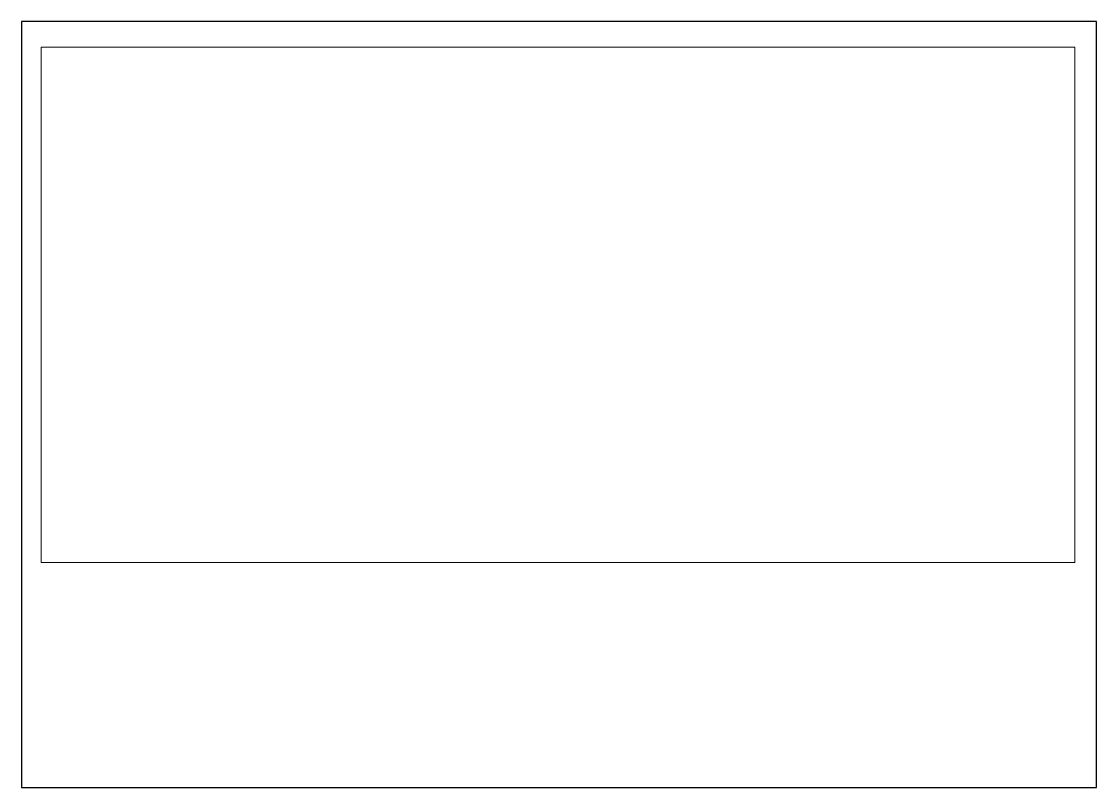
# Paper-space layout 'DONT PLOT!!!! PLACARD' of a CAD drawing. Header units: feet. Extents: x -6.84 to 1.41, y 3.82 to 9.7.
import ezdxf

# ---------------------------------------------------------------- set-up
doc = ezdxf.new("R2010")
doc.units = ezdxf.units.FT
doc.header["$MEASUREMENT"] = 0
doc.layers.add('LOCKED (NO PRINT)', color=7, linetype='Continuous', plot=False)

psp = doc.layouts.new('DONT PLOT!!!!  PLACARD')

# ---------------------------------------------------------------- linework, layer by layer
at = {"layer": 'LOCKED (NO PRINT)', "color": 5, "flags": 128}
psp.add_lwpolyline([(-6.843, 9.6971), (-6.843, 3.8221), (1.407, 3.8221), (1.407, 9.6971), (-6.843, 9.6971)], dxfattribs=at)

# ---------------------------------------------------------------- viewports
at = {"layer": '0', "color": 252, "true_color": 0x939598, "view_target_point": (5336.46529, 18394.13643), "view_twist_angle": 360}
psp.add_viewport(center=(-2.7261, 7.5244), size=(7.934, 3.952973), view_center_point=(509.17314, -3454.1834), view_height=521.0524694, dxfattribs=at)

doc.saveas('drawing.dxf')
